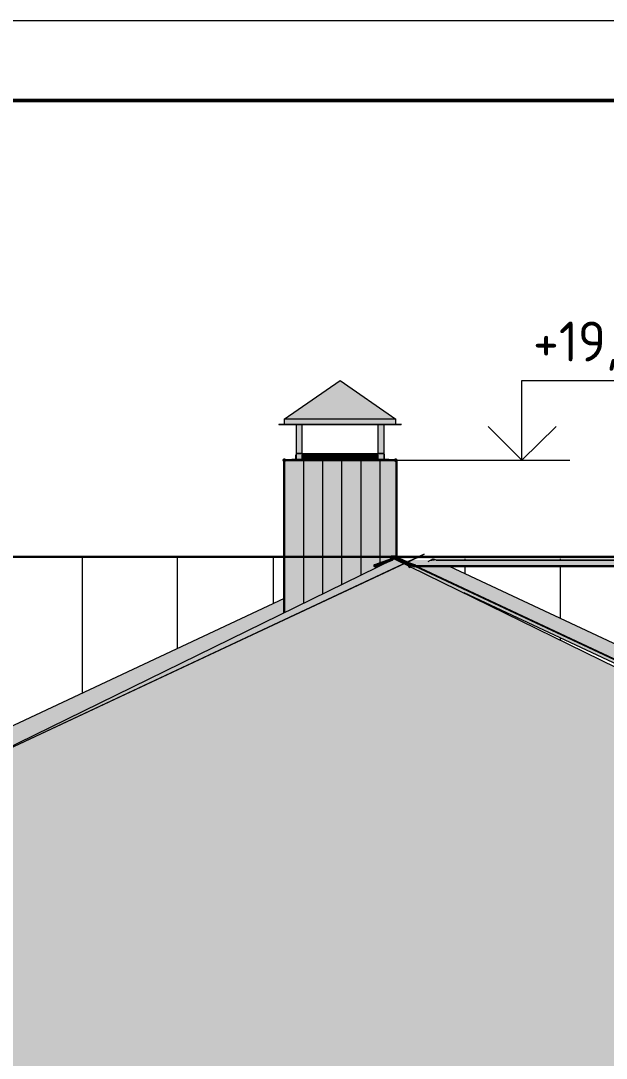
# Model space of a CAD drawing. Header units: millimetres. Extents: x -11345 to 411485, y -9810 to 73012.
# Drawn here: x 333808 to 337480, y 44242 to 50749 of the extents above; entities that cross this region are included whole.
import ezdxf

# ---------------------------------------------------------------- set-up
doc = ezdxf.new("R2010")
doc.units = ezdxf.units.MM
doc.linetypes.add('PDF_IMPORT', pattern=[1, 0.8, -0.2])
for name, color, linetype in [('PDF _Аннотация', 7, 'Continuous'), ('PDF _Крыша штриховка', 7, 'Continuous'), ('PDF _Линии', 7, 'Continuous'), ('PDF _Основная надпись', 7, 'Continuous'), ('PDF _Отметки', 7, 'Continuous'), ('PDF _Стены наружные', 7, 'Continuous'), ('PDF _Текст', 7, 'Continuous'), ('PDF _Узлы', 7, 'Continuous')]:
    doc.layers.add(name, color=color, linetype=linetype)
for name, color, linetype, true_color in [('PDF _Воздуховоды', 7, 'Continuous', 0xb7c1cb), ('PDF _Обобщенные модели', 7, 'Continuous', 0xb5bcbf), ('PDF _Ограждение', 7, 'Continuous', 0x7f7f7f), ('PDF _Стены штриховка поверхности', 7, 'Continuous', 0xcacbcc)]:
    doc.layers.add(name, color=color, linetype=linetype, true_color=true_color)
doc.styles.add('PDF GOST Common', font='GOST_Common.ttf')

msp = doc.modelspace()

# ---------------------------------------------------------------- hatches: boundary and pattern name
at = {"layer": 'PDF _Воздуховоды', "transparency": 33554559}
h = msp.add_hatch(color=256, dxfattribs=at)
h.paths.add_polyline_path([(336087.0493, 47997.20351), (336087.0493, 48217.3215), (336159.01095, 48217.3215), (336159.01095, 48251.18581), (335811.9018, 48492.46899), (335460.55962, 48251.18581), (335460.55962, 48217.3215), (335536.75431, 48217.3215), (335536.75431, 48026.83478), (335532.52127, 48026.83478), (335532.52127, 47997.20351), (335507.12304, 47997.20351), (335507.12304, 47992.97047), (335570.61862, 47992.97047), (335570.61862, 48026.83478), (336048.95195, 48026.83478), (336048.95195, 47992.97047), (336116.68056, 47992.97047), (336116.68056, 47997.20351)])
h.paths.add_polyline_path([(336048.95195, 48035.30085), (335570.61862, 48035.30085), (335570.61862, 48217.3215), (336048.95195, 48217.3215)], flags=0)
for points in [[(335430.92835, 48217.3215), (335430.92835, 48221.55454), (335426.69531, 48221.55454), (335422.46228, 48217.3215), (335426.69531, 48213.08846), (335430.92835, 48213.08846)], [(336197.10829, 48217.3215), (336197.10829, 48221.55454), (336192.87525, 48221.55454), (336188.64222, 48217.3215), (336192.87525, 48213.08846), (336197.10829, 48213.08846)], [(336091.28233, 48026.83478), (336091.28233, 48031.06781), (336087.0493, 48031.06781), (336082.81626, 48026.83478), (336087.0493, 48022.60174), (336091.28233, 48022.60174)], [(335511.35608, 47997.20351), (335511.35608, 48001.43655), (335507.12304, 48001.43655), (335502.89, 47997.20351), (335507.12304, 47992.97047), (335511.35608, 47992.97047)], [(335574.85166, 47997.20351), (335574.85166, 48001.43655), (335570.61862, 48001.43655), (335566.38558, 47997.20351), (335570.61862, 47992.97047), (335574.85166, 47992.97047)], [(335574.85166, 47997.20351), (335574.85166, 48001.43655), (335570.61862, 48001.43655), (335566.38558, 47997.20351), (335570.61862, 47992.97047), (335574.85166, 47992.97047)], [(336053.18499, 47997.20351), (336053.18499, 48001.43655), (336048.95195, 48001.43655), (336044.71891, 47997.20351), (336048.95195, 47992.97047), (336053.18499, 47992.97047)], [(336053.18499, 47997.20351), (336053.18499, 48001.43655), (336048.95195, 48001.43655), (336044.71891, 47997.20351), (336048.95195, 47992.97047), (336053.18499, 47992.97047)], [(336120.9136, 47997.20351), (336120.9136, 48001.43655), (336116.68056, 48001.43655), (336112.44753, 47997.20351), (336116.68056, 47992.97047), (336120.9136, 47992.97047)]]:
    msp.add_hatch(color=7, dxfattribs=at).paths.add_polyline_path(points)
at = {"layer": 'PDF _Линии', "transparency": 33554559}
for points in [[(335473.25874, 47992.97047), (335469.0257, 48001.43655), (335460.55962, 48005.66958), (335452.09354, 48001.43655), (335447.86051, 47992.97047), (335452.09354, 47984.50439), (335460.55962, 47980.27135), (335469.0257, 47984.50439)], [(336171.71006, 47992.97047), (336167.47702, 48001.43655), (336159.01095, 48005.66958), (336150.54487, 48001.43655), (336146.31183, 47992.97047), (336150.54487, 47984.50439), (336159.01095, 47980.27135), (336167.47702, 47984.50439)], [(336260.60387, 47328.38345), (336256.37083, 47336.84953), (336247.90475, 47341.08256), (336239.43868, 47336.84953), (336235.20564, 47328.38345), (336239.43868, 47319.91737), (336247.90475, 47315.68433), (336256.37083, 47319.91737)]]:
    msp.add_hatch(color=256, dxfattribs=at).paths.add_polyline_path(points)
at = {"layer": 'PDF _Обобщенные модели', "true_color": 0xb7c0ca, "transparency": 33554559}
msp.add_hatch(color=9, dxfattribs=at).paths.add_polyline_path([(335460.55962, 47387.64599), (330516.37083, 47387.64599), (330562.93425, 47383.41295), (335460.55962, 47383.41295)])
h = msp.add_hatch(color=9, dxfattribs=at)
h.paths.add_polyline_path([(336209.80741, 47353.78168), (336171.71006, 47366.48079), (336197.10829, 47353.78168), (336205.57437, 47349.54864), (336209.80741, 47349.54864), (336214.04045, 47345.3156), (336214.04045, 47349.54864), (336218.27348, 47349.54864)])
h.paths.add_polyline_path([(336183.4685, 47366.48079), (336171.71006, 47370.71383), (336167.47702, 47370.71383), (336273.30298, 47332.61649), (336277.53602, 47332.61649), (336203.91796, 47359.11899), (336192.87525, 47366.48079)])
h.paths.add_polyline_path([(336252.13779, 47345.3156), (336277.53602, 47332.61649), (336281.76906, 47328.38345), (339697.83101, 47328.38345), (339697.83101, 47349.54864), (339668.19974, 47349.54864), (339625.86936, 47345.3156), (339583.53897, 47345.3156), (339575.07289, 47349.54864), (339570.83986, 47358.01472), (339566.60682, 47358.01472), (339553.9077, 47366.48079), (336417.22629, 47366.48079), (336362.19679, 47358.01472), (336379.12894, 47366.48079), (336264.83691, 47366.48079), (336247.90475, 47358.01472), (336235.20564, 47349.54864), (336243.67172, 47345.3156)])
h.paths.add_polyline_path([(336167.47702, 47383.41295), (336167.47702, 47387.64599), (336133.61272, 47383.41295), (336133.61272, 47370.71383), (336129.37968, 47370.71383), (336027.78676, 47332.61649), (336032.0198, 47332.61649), (336137.84576, 47370.71383), (336137.84576, 47383.41295), (336163.24399, 47383.41295), (336163.24399, 47374.94687), (336180.17614, 47374.94687), (336180.17614, 47379.17991), (336184.40918, 47374.94687), (336277.53602, 47374.94687), (336281.76906, 47379.17991), (336294.46818, 47383.41295), (336298.70121, 47387.64599), (336230.9726, 47387.64599)])
h.paths.add_polyline_path([(336218.27348, 47345.3156), (336243.67172, 47332.61649), (336226.73956, 47345.3156)])
h.paths.add_polyline_path([(336302.93425, 47383.41295), (336281.76906, 47374.94687), (339536.97555, 47374.94687), (339524.27643, 47383.41295), (339524.27643, 47387.64599), (337852.22629, 47387.64599)])
h.paths.add_polyline_path([(336235.20564, 47358.01472), (336252.13779, 47362.24776), (336256.37083, 47366.48079), (336201.34133, 47366.48079), (336209.80741, 47362.24776), (336226.73956, 47358.01472), (336230.9726, 47353.78168)])
at = {"layer": 'PDF _Обобщенные модели', "transparency": 33554559}
msp.add_hatch(color=7, dxfattribs=at).paths.add_polyline_path([(336247.90475, 47332.61649), (336247.90475, 47336.84953), (336243.67172, 47336.84953), (336239.43868, 47332.61649), (336243.67172, 47328.38345), (336247.90475, 47328.38345)])
at = {"layer": 'PDF _Ограждение', "true_color": 0xb6c1cb, "transparency": 33554559}
h = msp.add_hatch(color=9, dxfattribs=at)
h.paths.add_polyline_path([(336302.93425, 47319.91737), (338427.53543, 46324.43423), (341657.72776, 44809.72563), (336633.11124, 47163.29495), (336281.76906, 47328.38345), (336277.53602, 47328.38345), (336230.9726, 47345.3156), (336226.73956, 47349.54864), (336230.9726, 47349.54864), (336230.9726, 47351.66516), (336336.79856, 47404.57814), (336332.56552, 47404.57814), (336230.9726, 47353.78168), (336222.50652, 47349.54864), (336218.27348, 47353.78168), (336214.04045, 47353.78168), (336218.27348, 47349.54864), (336214.04045, 47345.3156), (336222.50652, 47345.3156), (336247.90475, 47328.38345), (336252.13779, 47328.38345), (336586.54782, 47163.29495), (341611.16434, 44809.72563), (341776.25284, 44733.53094), (341797.41803, 44720.83183), (341822.81626, 44708.13271), (341822.81626, 44733.53094), (341661.9608, 44809.72563), (340948.81458, 45144.13566), (340950.81036, 45144.13566), (341661.9608, 44809.72563), (341683.12599, 44801.25955), (341822.81626, 44733.53094), (341822.81626, 44809.72563), (341111.66582, 45144.13566), (341158.22924, 45144.13566), (336514.58617, 47319.91737), (336493.42098, 47328.38345), (336319.86641, 47328.38345), (336305.79753, 47321.34901), (336281.76906, 47332.61649), (336277.53602, 47332.61649), (336303.74889, 47320.32469)])
h.paths.add_polyline_path([(336230.9726, 47353.78168), (336214.04045, 47362.24776), (336184.40918, 47374.94687), (336180.17614, 47379.17991), (336180.17614, 47374.94687), (336209.80741, 47358.01472), (336218.27348, 47353.78168), (336222.50652, 47353.78168), (336222.50652, 47349.54864), (336226.73956, 47353.78168)])
h.paths.add_polyline_path([(336239.43868, 47349.54864), (336230.9726, 47349.54864), (336239.43868, 47345.3156), (336264.83691, 47336.84953), (336243.67172, 47345.3156), (336242.61346, 47346.37386), (336264.83691, 47336.84953), (336277.53602, 47332.61649), (336269.06995, 47336.84953), (336241.9785, 47347.00882)])
msp.add_hatch(color=9, dxfattribs=at).paths.add_polyline_path([(336396.0611, 47374.94687), (336387.59502, 47374.94687), (336362.19679, 47358.01472), (336417.22629, 47366.48079)])
h = msp.add_hatch(color=9, dxfattribs=at)
h.paths.add_polyline_path([(333292.21611, 45977.51255), (333428.70121, 46041.53979), (335460.55962, 47036.3038), (335460.55962, 47125.19761), (335270.07289, 47036.3038), (333145.08764, 46041.53979), (330609.49767, 44852.05602), (330609.49767, 44720.83183), (330778.81921, 44801.25955), (330828.03987, 44823.1354), (330609.49767, 44720.83183), (330609.49767, 44716.59879), (330613.73071, 44720.83183), (333170.48587, 45914.54864), (333234.54524, 45947.68279), (333335.57437, 45994.97637), (333428.70121, 46041.53979), (333331.34133, 45994.97637), (333274.88388, 45968.54761)])
h.paths.add_polyline_path([(333291.6423, 45977.24337), (333264.9549, 45963.89967), (332438.23638, 45576.89769)], flags=0)
h.paths.add_polyline_path([(333202.80151, 45932.82298), (333166.25284, 45914.54864), (332219.50458, 45472.52379)], flags=0)
at = {"layer": 'PDF _Стены наружные', "true_color": 0xb6c1cb, "transparency": 33554687}
h = msp.add_hatch(color=9, dxfattribs=at)
h.paths.add_polyline_path([(335460.55962, 47992.97047), (335460.55962, 47036.3038), (335642.58027, 47125.19761), (336057.41803, 47328.38345), (336061.65107, 47332.61649), (336137.84576, 47370.71383), (336032.0198, 47332.61649), (336027.78676, 47328.38345), (336027.78676, 47332.61649), (336133.61272, 47370.71383), (336133.61272, 47387.64599), (336163.24399, 47387.64599), (336159.01095, 47992.97047)])
h.paths.add_polyline_path([(336137.84576, 47383.41295), (336137.84576, 47370.71383), (336142.07879, 47370.71383), (336150.54487, 47374.94687), (336163.24399, 47370.71383), (336159.01095, 47374.94687), (336159.01095, 47383.41295)])
at = {"layer": 'PDF _Узлы', "true_color": 0x939393, "transparency": 33554687}
msp.add_hatch(color=252, dxfattribs=at).paths.add_polyline_path([(342508.56847, 44259.43065), (336150.54487, 47374.94687), (329792.52127, 44259.43065), (329788.28823, 44259.43065), (329788.28823, 44183.23596), (330330.11714, 44183.23596), (330330.11714, 44085.87607), (330347.0493, 44085.87607), (330347.0493, 43984.28315), (330368.21449, 43984.28315), (330368.21449, 43637.17401), (330423.24399, 43637.17401), (330423.24399, 33376.28905), (322490.53012, 32330.72858), (322490.53012, 32258.76693), (322973.09649, 32322.2625), (322973.09649, 28597.18876), (322846.10534, 28597.18876), (322846.10534, 27936.83478), (342076.79856, 27936.83478), (342076.79856, 44187.46899), (342339.24694, 44259.43065), (342347.71301, 44259.43065), (342504.33543, 44183.23596), (342512.80151, 44179.00292), (342512.80151, 44259.43065)])

# ---------------------------------------------------------------- linework, layer by layer
at = {"layer": 'PDF _Аннотация', "lineweight": 20}
for points in [[(337166.47407, 48204.62239), (336950.58912, 47992.97047), (336950.58912, 48492.46899), (338254.36493, 48492.46899)], [(336950.58912, 47992.97047), (336738.9372, 48204.62239)], [(336654.27643, 47992.97047), (337251.13484, 47992.97047)]]:
    msp.add_lwpolyline(points, dxfattribs=at)
at = {"layer": 'PDF _Воздуховоды', "color": 7, "lineweight": 18}
for points in [[(335460.55962, 48251.18581), (335811.9018, 48492.46899), (336159.01095, 48251.18581)], [(336192.87525, 48217.3215), (335426.69531, 48217.3215)]]:
    msp.add_lwpolyline(points, close=True, dxfattribs=at)
for points in [[(336159.01095, 48217.3215), (336159.01095, 48251.18581), (335460.55962, 48251.18581), (335460.55962, 48217.3215)], [(335570.61862, 48217.3215), (335570.61862, 48035.30085), (335536.75431, 48035.30085), (335536.75431, 48217.3215)], [(335536.75431, 47997.20351), (335536.75431, 48035.30085), (336087.0493, 48035.30085), (336087.0493, 48217.3215)], [(336087.0493, 48026.83478), (336087.0493, 47997.20351), (336087.0493, 48035.30085), (336048.95195, 48035.30085), (336048.95195, 48217.3215)], [(335507.12304, 47992.97047), (335507.12304, 47997.20351), (335570.61862, 47997.20351), (335570.61862, 47992.97047), (335570.61862, 47997.20351), (336048.95195, 47997.20351), (336048.95195, 47992.97047), (336048.95195, 47997.20351), (336048.95195, 48026.83478), (335570.61862, 48026.83478), (335570.61862, 47997.20351), (335507.12304, 47997.20351), (335570.61862, 47997.20351)], [(335532.52127, 47997.20351), (335532.52127, 48026.83478), (335536.75431, 48026.83478)], [(335570.61862, 47997.20351), (336048.95195, 47997.20351), (335570.61862, 47997.20351)], [(336048.95195, 47997.20351), (336116.68056, 47997.20351), (336048.95195, 47997.20351), (336116.68056, 47997.20351), (336116.68056, 47992.97047)]]:
    msp.add_lwpolyline(points, dxfattribs=at)
at = {"layer": 'PDF _Воздуховоды', "lineweight": 0, "const_width": 478.33333}
msp.add_lwpolyline([(335809.78528, 48026.83478), (335809.78528, 47997.20351), (335809.78528, 47992.97047)], dxfattribs=at)
at = {"layer": 'PDF _Крыша штриховка', "lineweight": 9}
for points in [[(334194.88115, 46532.57224), (334194.88115, 47383.41295)], [(334791.73956, 46816.18581), (334791.73956, 47383.41295)], [(335392.83101, 47095.56634), (335392.83101, 47383.41295)], [(336595.0139, 47366.48079), (336595.0139, 47374.94687)], [(337191.87231, 47366.48079), (337191.87231, 47374.94687)], [(336595.0139, 47281.82003), (336595.0139, 47328.38345)], [(337191.87231, 47002.4395), (337191.87231, 47328.38345)], [(336595.0139, 47159.06191), (336595.0139, 47159.06191)], [(337191.87231, 46866.98227), (337191.87231, 46879.68138)]]:
    msp.add_lwpolyline(points, dxfattribs=at)
at = {"layer": 'PDF _Линии', "lineweight": 30}
for points in [[(336159.01095, 47992.97047), (335460.55962, 47992.97047)], [(336163.24399, 47387.64599), (336163.24399, 47992.97047), (335460.55962, 47992.97047), (335460.55962, 47036.3038)], [(331049.73366, 47387.64599), (335460.55962, 47387.64599)], [(336163.24399, 47370.71383), (336163.24399, 47383.41295)], [(339697.83101, 47349.54864), (339697.83101, 47332.61649), (339697.83101, 47328.38345), (336281.76906, 47328.38345)]]:
    msp.add_lwpolyline(points, dxfattribs=at)
at = {"layer": 'PDF _Линии', "lineweight": 9}
for points in [[(335583.31773, 47095.56634), (335583.31773, 47992.97047)], [(335701.84281, 47154.82888), (335701.84281, 47992.97047)], [(335820.36788, 47214.09141), (335820.36788, 47992.97047)], [(335943.12599, 47273.35395), (335943.12599, 47992.97047)], [(336061.65107, 47332.61649), (336061.65107, 47992.97047)]]:
    msp.add_lwpolyline(points, dxfattribs=at)
msp.add_lwpolyline([(322973.09649, 32322.2625), (322490.53012, 32258.76693), (322490.53012, 32330.72858), (330423.24399, 33376.28905), (330423.24399, 43637.17401), (330368.21449, 43637.17401), (330368.21449, 43984.28315), (330347.0493, 43984.28315), (330347.0493, 44085.87607), (330330.11714, 44085.87607), (330330.11714, 44183.23596), (329788.28823, 44183.23596), (329788.28823, 44259.43065), (336150.54487, 47374.94687), (342512.80151, 44259.43065), (342512.80151, 44179.00292), (342347.71301, 44259.43065), (342076.79856, 44187.46899), (342076.79856, 27936.83478), (322973.09649, 27936.83478), (322846.10534, 27936.83478), (322846.10534, 28597.18876), (322973.09649, 28597.18876)], close=True, dxfattribs=at)
at = {"layer": 'PDF _Линии', "lineweight": 30, "ltscale": 49.528297}
msp.add_lwpolyline([(330507.90475, 47387.64599), (339668.19974, 47387.64599)], dxfattribs=at)
at = {"layer": 'PDF _Обобщенные модели', "color": 7, "lineweight": 40}
msp.add_lwpolyline([(336167.47702, 47387.64599), (336133.61272, 47387.64599), (336133.61272, 47370.71383), (336027.78676, 47332.61649), (336027.78676, 47328.38345), (336137.84576, 47370.71383), (336137.84576, 47383.41295), (336167.47702, 47383.41295), (336167.47702, 47370.71383), (336277.53602, 47328.38345), (336277.53602, 47332.61649), (336167.47702, 47370.71383)], close=True, dxfattribs=at)
at = {"layer": 'PDF _Обобщенные модели', "color": 9, "lineweight": 0, "true_color": 0xb7c0ca}
for points in [[(336167.47702, 47383.41295), (336133.61272, 47383.41295), (336167.47702, 47383.41295)], [(336137.84576, 47370.71383), (336133.61272, 47370.71383), (336137.84576, 47370.71383)], [(336209.80741, 47353.78168), (336171.71006, 47366.48079), (336209.80741, 47353.78168)], [(339553.9077, 47366.48079), (336412.99325, 47366.48079), (339553.9077, 47366.48079)], [(336226.73956, 47345.3156), (336222.50652, 47345.3156), (336226.73956, 47345.3156)], [(336277.53602, 47332.61649), (336273.30298, 47332.61649), (336277.53602, 47332.61649)]]:
    msp.add_lwpolyline(points, dxfattribs=at)
for points in [[(336027.78676, 47332.61649), (336027.78676, 47332.61649), (336027.78676, 47332.61649)], [(336205.57437, 47358.01472), (336205.57437, 47358.01472), (336205.57437, 47358.01472)], [(336214.04045, 47345.3156), (336214.04045, 47345.3156), (336214.04045, 47345.3156)], [(336222.50652, 47345.3156), (336222.50652, 47345.3156), (336222.50652, 47345.3156)]]:
    msp.add_lwpolyline(points, close=True, dxfattribs=at)
at = {"layer": 'PDF _Обобщенные модели', "color": 7, "lineweight": 18}
msp.add_lwpolyline([(336277.53602, 47332.61649), (339697.83101, 47332.61649)], dxfattribs=at)
at = {"layer": 'PDF _Ограждение', "color": 7, "lineweight": 9, "ltscale": 31.133362}
msp.add_lwpolyline([(330546.0021, 44691.20056), (336222.50652, 47349.54864), (336336.79856, 47404.57814), (330550.23514, 44691.20056)], dxfattribs=at)
at = {"layer": 'PDF _Ограждение', "color": 7, "lineweight": 9}
for points in [[(336205.57437, 47358.01472), (336180.17614, 47374.94687), (336180.17614, 47379.17991)], [(336235.20564, 47353.78168), (336336.79856, 47404.57814)], [(336362.19679, 47358.01472), (336391.82806, 47374.94687)], [(336396.0611, 47374.94687), (336417.22629, 47366.48079)], [(336218.27348, 47349.54864), (336214.04045, 47353.78168)], [(336252.13779, 47328.38345), (336222.50652, 47345.3156), (336218.27348, 47345.3156)], [(336302.93425, 47319.91737), (336319.86641, 47328.38345)], [(336493.42098, 47328.38345), (341158.22924, 45144.13566)], [(335460.55962, 47125.19761), (330609.49767, 44852.05602)], [(336586.54782, 47163.29495), (341822.81626, 44708.13271)]]:
    msp.add_lwpolyline(points, dxfattribs=at)
at = {"layer": 'PDF _Ограждение', "color": 7, "lineweight": 9, "ltscale": 61.71693}
msp.add_lwpolyline([(336180.17614, 47374.94687), (341975.20564, 44661.56929), (336180.17614, 47379.17991)], dxfattribs=at)
at = {"layer": 'PDF _Ограждение', "color": 9, "lineweight": 0, "true_color": 0xb6c1cb}
for points in [[(336226.73956, 47353.78168), (336218.27348, 47353.78168), (336226.73956, 47353.78168)], [(336226.73956, 47349.54864), (336226.73956, 47349.54864), (336226.73956, 47349.54864)], [(336226.73956, 47349.54864), (336226.73956, 47349.54864), (336226.73956, 47349.54864)], [(336230.9726, 47349.54864), (336230.9726, 47353.78168), (336230.9726, 47349.54864)], [(336269.06995, 47336.84953), (336235.20564, 47349.54864), (336269.06995, 47336.84953)]]:
    msp.add_lwpolyline(points, dxfattribs=at)
for points in [[(336218.27348, 47349.54864), (336218.27348, 47349.54864), (336218.27348, 47349.54864)], [(336218.27348, 47349.54864), (336218.27348, 47349.54864), (336218.27348, 47349.54864)], [(336218.27348, 47345.3156), (336218.27348, 47345.3156), (336218.27348, 47345.3156)], [(336230.9726, 47353.78168), (336230.9726, 47353.78168), (336230.9726, 47353.78168)], [(336235.20564, 47353.78168), (336235.20564, 47353.78168), (336235.20564, 47353.78168)]]:
    msp.add_lwpolyline(points, close=True, dxfattribs=at)
at = {"layer": 'PDF _Основная надпись', "lineweight": 20}
msp.add_lwpolyline([(285392.18204, -8640.84959), (411477.46228, -8640.84959), (411477.46228, 50748.67843), (285392.18204, 50748.67843)], close=True, dxfattribs=at)
at = {"layer": 'PDF _Основная надпись', "lineweight": 50}
msp.add_lwpolyline([(410977.96375, -8141.35106), (410977.96375, 50249.17991), (287390.17614, 50249.17991), (287390.17614, -8141.35106)], close=True, dxfattribs=at)
at = {"layer": 'PDF _Отметки', "lineweight": 20}
msp.add_lwpolyline([(336159.01095, 47992.97047), (336476.48882, 47992.97047), (336950.58912, 47992.97047)], dxfattribs=at)
at = {"layer": 'PDF _Стены наружные', "lineweight": 18}
msp.add_lwpolyline([(336163.24399, 47992.97047), (336159.01095, 47992.97047)], dxfattribs=at)
at = {"layer": 'PDF _Стены наружные', "color": 9, "lineweight": 0, "true_color": 0xb6c1cb}
msp.add_lwpolyline([(336061.65107, 47332.61649), (336137.84576, 47370.71383), (336061.65107, 47332.61649)], dxfattribs=at)
msp.add_lwpolyline([(336137.84576, 47370.71383), (336137.84576, 47370.71383), (336137.84576, 47370.71383)], close=True, dxfattribs=at)
at = {"layer": 'PDF _Стены штриховка поверхности', "color": 9, "linetype": 'PDF_IMPORT', "lineweight": 9, "true_color": 0xc0c0c0}
msp.add_lwpolyline([(335701.84281, 47992.97047), (335968.52422, 47992.97047)], dxfattribs=at)
at = {"layer": 'PDF _Стены штриховка поверхности', "color": 9, "lineweight": 9, "true_color": 0xc0c0c0}
msp.add_lwpolyline([(335960.05815, 47992.97047), (335960.05815, 47992.97047)], dxfattribs=at)

# ---------------------------------------------------------------- texts
at = {"layer": 'PDF _Текст', "insert": (337020.41918, 48708.31519), "char_height": 249.99885, "attachment_point": 4, "style": 'PDF GOST Common'}
msp.add_mtext('+19,405 *', dxfattribs=at)

doc.saveas('drawing.dxf')
